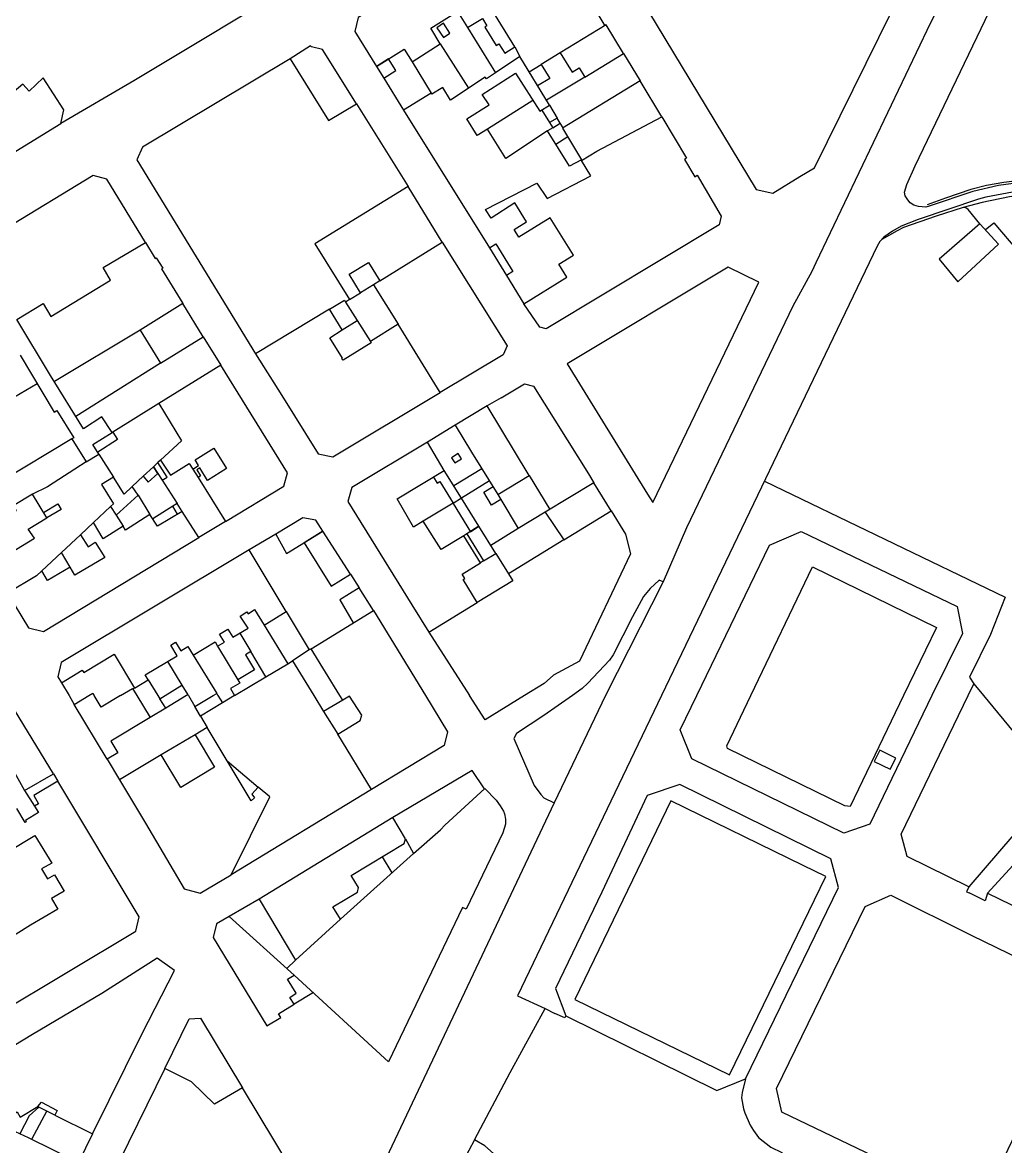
# Model space of a CAD drawing. Header units: millimetres. Extents: x 487814 to 495125, y 4392873 to 4398925.
# Drawn here: x 492996.8 to 493267.7, y 4397080.9 to 4397390.6 of the extents above; entities that cross this region are included whole.
import ezdxf

# ---------------------------------------------------------------- set-up
doc = ezdxf.new("R2010")
doc.units = ezdxf.units.MM
doc.layers.add('Cartografia_Base', color=8, linetype='Continuous')

msp = doc.modelspace()

# ---------------------------------------------------------------- linework, layer by layer
at = {"layer": 'Cartografia_Base'}
for p, q in [((493119.41, 4397389.21, 117.29), (493127.13, 4397376.77, 115.32)), ((493111.92, 4397384.74, 117.39), (493119.74, 4397372.52, 117.39)), ((493132.51, 4397383.9, 115.21), (493133.9, 4397381.27, 115.21)), ((493144.98, 4397382.24, 115.51), (493139.7, 4397379.03, 115.27)), ((493104.22, 4397379.81, 115.62), (493109.41, 4397371.19, 114.85)), ((493162.41, 4397382.07, 112.2), (493167.02, 4397374.58, 112.2)), ((493096.36, 4397375.32, 115.1), (493101.86, 4397366.46, 115.89)), ((493151.75, 4397375.6, 115.35), (493141.17, 4397369.18, 114.63)), ((493088.84, 4397368.18, 113.96), (493103.08, 4397345.46, 113.78)), ((493137.48, 4397369.14, 115.48), (493124.96, 4397361.24, 116.07)), ((493142, 4397367.82, 115.35), (493144.15, 4397364.28, 115.36)), ((493139.89, 4397366.48, 115.35), (493142.08, 4397363.03, 115.36)), ((493142.97, 4397361.64, 115.67), (493141.49, 4397360.77, 115.67)), ((493145.78, 4397361.59, 115.67), (493145.02, 4397362.84, 115.67)), ((493147.07, 4397359.07, 115.67), (493143.8, 4397357.02, 115.67)), ((493261.24, 4397341.04, 108.49), (493255.99, 4397339.66, 108.59)), ((493237.85, 4397333.26, 108.88), (493233.61, 4397330.87, 108.74)), ((493125.54, 4397328.54, 119), (493130.19, 4397320.89, 119)), ((493093.51, 4397318.33, 118.22), (493090, 4397316.16, 117.49)), ((493086.93, 4397314.26, 114.13), (493085.84, 4397313.59, 114.99)), ((493085.84, 4397313.59, 114.99), (493089.07, 4397308.47, 114.53)), ((493209.08, 4397312.5, 108.56), (493179.77, 4397251.39, 107.81)), ((493084.96, 4397305.91, 114.11), (493089.07, 4397308.47, 114.53)), ((493089.07, 4397308.47, 114.53), (493092.68, 4397302.73, 114.02)), ((493029.25, 4397305.88, 122.07), (493005.68, 4397291.67, 115.1)), ((493046.64, 4397304.02, 112.27), (493051.45, 4397296.23, 112)), ((493034.83, 4397296.78, 118.8), (493011.58, 4397282.07, 114.91)), ((493000.86, 4397291.09, 113.94), (492981.95, 4397279.88, 113.12)), ((493128.72, 4397287.22, 112.55), (493124.88, 4397285.01, 110.86)), ((493034.41, 4397285.64, 116.28), (493021.72, 4397277.75, 114.32)), ((493116.02, 4397279.66, 110.97), (493108.4, 4397274.99, 110.89)), ((493010.47, 4397275.91, 112.27), (492991.28, 4397264.31, 112.27)), ((493017.9, 4397271.68, 114.83), (493021.88, 4397265.38, 114.37)), ((493034.85, 4397270.02, 113.72), (493034.15, 4397269.35, 113.65)), ((493123.43, 4397267.64, 117.63), (493115.65, 4397262.97, 114.61)), ((493030.09, 4397265.58, 113.22), (493027.06, 4397262.76, 113.31)), ((493043.75, 4397267.56, 114.88), (493045.21, 4397265.26, 114.89)), ((493136.45, 4397265.82, 117.9), (493142.11, 4397256.44, 114.01)), ((493152.79, 4397266.3, 110.69), (493154.29, 4397263.82, 108.95)), ((493035.34, 4397264.48, 113.52), (493039.43, 4397258.11, 113.69)), ((493028.72, 4397260.4, 111.96), (493031.97, 4397255.06, 111.96)), ((493128.64, 4397259.16, 113.87), (493133.44, 4397251.21, 114.01)), ((493021.12, 4397257.22, 114.14), (493016.45, 4397252.87, 114.79)), ((493038.26, 4397257.37, 112.98), (493032.72, 4397253.87, 112.98)), ((493039.59, 4397255.16, 112.98), (493038.26, 4397257.37, 112.98)), ((493115.47, 4397258.17, 112.45), (493107.27, 4397253.21, 115.86)), ((493140.82, 4397255.67, 114.01), (493133.44, 4397251.21, 114.01)), ((493022.63, 4397254.83, 114.73), (493024.54, 4397251.83, 116)), ((493052.81, 4397253.15, 115.93), (493045.4, 4397248.68, 114.87)), ((493012.82, 4397249.48, 115.29), (493007.55, 4397244.56, 116.03)), ((493066.65, 4397249.66, 113.68), (493059.34, 4397245.29, 115.09)), ((493119.31, 4397249.7, 112.53), (493118.45, 4397249.17, 112.53)), ((493133.44, 4397251.21, 114.01), (493125.89, 4397246.49, 111.82)), ((493179.77, 4397251.39, 107.81), (493173.37, 4397236.53, 107.63)), ((493146.03, 4397248.11, 112.24), (493130.72, 4397238.7, 111.12)), ((493007.55, 4397244.56, 116.03), (493002.13, 4397239.52, 116.78)), ((493010, 4397240.58, 114.47), (493007.55, 4397244.56, 116.03)), ((493127.23, 4397244.31, 112.66), (493130.72, 4397238.7, 111.12)), ((493123.89, 4397242.26, 112.53), (493123.02, 4397241.72, 112.53)), ((493087.18, 4397238.66, 115.89), (493089.6, 4397234.88, 116.86)), ((493173.37, 4397236.53, 107.63), (493157.5, 4397205.16, 107.23)), ((493069.52, 4397228.3, 109.83), (493075.87, 4397217.75, 109.77)), ((493063.41, 4397224.54, 110.74), (493069.95, 4397213.94, 110.09)), ((493056.71, 4397222.38, 110.75), (493059.75, 4397217.31, 111.5)), ((493108.8, 4397222.6, 110.11), (493120, 4397205.16, 108.23)), ((493050.61, 4397218.74, 110.82), (493056.17, 4397209.46, 110.82)), ((493076.38, 4397218.09, 109.83), (493075.87, 4397217.75, 109.77)), ((493043.84, 4397216.32, 110.3), (493050.35, 4397205.72, 110.17)), ((493075.87, 4397217.75, 109.77), (493071.21, 4397214.7, 109.83)), ((493036.8, 4397214.57, 110.58), (493040.76, 4397208.03, 110.31)), ((493063.93, 4397210.33, 110.31), (493069.95, 4397213.94, 110.09)), ((493069.95, 4397213.94, 110.09), (493071.21, 4397214.7, 109.83)), ((493071.21, 4397214.7, 109.83), (493077.11, 4397205.16, 110.14)), ((493031.45, 4397209.48, 111.18), (493034.15, 4397205.16, 111.3)), ((493007.55, 4397208.7, 114.51), (493009.66, 4397205.16, 114.83)), ((493027.71, 4397207.24, 112.51), (493027.28, 4397206.98, 112.48)), ((493009.66, 4397205.16, 114.83), (493011.1, 4397202.75, 115.05)), ((493034.15, 4397205.16, 111.3), (493034.71, 4397204.26, 111.32)), ((493042.42, 4397205.38, 111.11), (493042.55, 4397205.16, 111.11)), ((493042.55, 4397205.16, 111.11), (493044.35, 4397202.12, 111.12)), ((493055.28, 4397205.16, 111.09), (493051.91, 4397203.13, 111.26)), ((493077.11, 4397205.16, 110.14), (493079.82, 4397200.78, 110.29)), ((493085.07, 4397203.88, 113.64), (493079.82, 4397200.78, 110.29)), ((493157.5, 4397205.16, 107.23), (493143.3, 4397175.58, 106.78)), ((493036.3, 4397201.71, 111.21), (493031.99, 4397199.13, 111.04)), ((493045.88, 4397199.53, 111.13), (493047.76, 4397196.38, 111.15)), ((493079.82, 4397200.78, 110.29), (493083.7, 4397194.53, 114.59)), ((493044.39, 4397194.38, 109.2), (493035.08, 4397188.84, 109.18)), ((493020.16, 4397187.64, 108.11), (493023.56, 4397181.98, 108.02)), ((493053.25, 4397187.2, 110.24), (493061.82, 4397179.94, 110.89)), ((493005.35, 4397183.56, 115.55), (493006.55, 4397181.57, 107.8)), ((492997.43, 4397179.04, 110.52), (493000.15, 4397174.69, 110.65)), ((493093.01, 4397179.32, 107.16), (493054.34, 4397155.81, 107.21)), ((493102.38, 4397165.67, 108.57), (493104.53, 4397161.69, 108.57)), ((493095.98, 4397160.72, 110.05), (493098.59, 4397156.33, 109.98)), ((493062.02, 4397149.05, 106.7), (493053.8, 4397144.28, 106.59)), ((493072.04, 4397132.3, 106.39), (493069.64, 4397129.97, 106.38)), ((493076.99, 4397123.35, 108.06), (493071.69, 4397120.12, 112.37)), ((493001.1, 4397091.91, 111.1), (493001.37, 4397091.77, 111.1)), ((493003.51, 4397090.72, 105.97), (492999.37, 4397082.89, 105.91)), ((493016.15, 4397084.43, 105.86), (493012.32, 4397076.47, 105.68)), ((493121.38, 4397082.77, 106.22), (493061.9, 4396970.82, 106.22))]:
    msp.add_line(p, q, dxfattribs=at)
for points in [[(493283.32, 4397457.46, 110.67), (493266.11, 4397426.95, 109.86), (493255.48, 4397407.22, 109.74), (493247.05, 4397390.5, 109.64), (493215.45, 4397324.39, 108.77), (493214.28, 4397321.99, 108.76), (493209.08, 4397312.5, 108.56)], [(493151.08, 4397423.95, 111.84), (493199.01, 4397344.62, 109.29), (493203.57, 4397343.58, 109.11), (493211, 4397348.22, 109.08), (493215.04, 4397350.53, 109.04), (493236.39, 4397393.75, 109.56)], [(493094.4, 4397378.49, 113), (493102, 4397383.25, 113.17), (493104.22, 4397379.81, 113.28), (493111.92, 4397384.74, 113.4), (493109.31, 4397389.02, 113.33), (493116.72, 4397393.63, 113.2), (493119.41, 4397389.21, 113.19), (493123.56, 4397391.7, 113.02), (493124.8, 4397389.71, 112.99), (493124.2, 4397389.34, 113.01), (493127.33, 4397384.31, 112.94), (493128.04, 4397384.75, 112.91), (493129.69, 4397382.13, 112.88), (493132.51, 4397383.9, 112.76), (493124.02, 4397397.71, 112.95), (493145.31, 4397410.45, 112.06), (493139.78, 4397419.24, 112.24), (493136.2, 4397420.26, 112.43), (493089.36, 4397392.03, 113.17), (493088.43, 4397388.17, 113.2), (493094.4, 4397378.49, 113)], [(493322.02, 4397356.79, 108.1), (493316.91, 4397353.16, 108.1), (493314.8, 4397352.05, 108.1), (493307.92, 4397350.65, 108.1), (493294.37, 4397349.09, 108.16), (493284.16, 4397348.21, 108.17), (493265.78, 4397345.71, 108.33), (493258.63, 4397344.03, 108.49), (493246.67, 4397339.97, 108.76), (493245.71, 4397339.77, 108.76), (493243.7, 4397339.9, 108.77), (493242.38, 4397340.28, 108.86), (493241.43, 4397340.95, 108.92), (493240.73, 4397341.72, 108.96), (493240.03, 4397342.88, 108.96), (493239.83, 4397343.89, 108.95), (493240.44, 4397345.95, 108.92), (493242.79, 4397351.17, 108.92), (493264.38, 4397396.03, 109.38), (493267.12, 4397401.23, 109.43), (493271, 4397407.48, 109.47), (493276.93, 4397413.97, 110.25)], [(493145.31, 4397410.45, 114.12), (493154.91, 4397394.5, 115.22), (493154.54, 4397394.27, 114.36), (493157.31, 4397389.73, 114.39)], [(493075.06, 4397403.24, 113.55), (493027.5, 4397374.53, 113.59), (493007.44, 4397362.78, 113.59)], [(493112.8, 4397386.5, 113.41), (493114.62, 4397387.67, 113.37), (493112.85, 4397390.46, 113.32), (493110.97, 4397389.16, 113.34), (493112.8, 4397386.5, 113.41)], [(493151.75, 4397375.6, 112.13), (493162.41, 4397382.07, 110.99), (493157.66, 4397389.94, 111.3), (493144.98, 4397382.24, 112.32), (493148.28, 4397376.93, 112.24), (493150.22, 4397378.1, 112.16), (493151.75, 4397375.6, 112.13)], [(493274.88, 4397391.03, 108.7), (493311.17, 4397356.58, 108.7), (493315.02, 4397352.7, 108.74), (493300.67, 4397350.48, 108.64), (493289.57, 4397349.32, 109.06), (493267.21, 4397346.56, 109.34), (493262.43, 4397345.71, 109.45), (493258.09, 4397344.6, 109.61), (493251.16, 4397342.26, 109.74), (493246.1, 4397340.36, 108.85)], [(493081.14, 4397363.62, 113.82), (493088.84, 4397368.18, 112.98), (493079.52, 4397383.18, 113.26), (493076.43, 4397383.89, 113.34), (493076.23, 4397384.23, 113.35), (493070.6, 4397380.65, 113.44), (493081.14, 4397363.62, 113.82)], [(493070.6, 4397380.65, 115.1), (493029.87, 4397356.24, 115.54), (493028.36, 4397352.75, 115.68), (493061.05, 4397299.37, 113.76)], [(493096.36, 4397375.32, 116.86), (493099.72, 4397377.39, 116.86), (493097.72, 4397380.57, 113.08), (493094.4, 4397378.49, 113), (493096.36, 4397375.32, 116.86)], [(493127.13, 4397376.77, 113.04), (493124.64, 4397375.11, 113.3), (493124.33, 4397375.57, 113.29), (493114.79, 4397369.23, 114.13), (493112.66, 4397372.71, 113.91), (493109.61, 4397370.87, 113.86), (493109.41, 4397371.19, 113.83), (493101.86, 4397366.46, 113.23), (493125.54, 4397328.54, 112.36), (493127.23, 4397329.6, 113.02), (493131.97, 4397322.03, 112.85), (493130.19, 4397320.89, 112.15), (493134.93, 4397313.11, 111.53), (493146.86, 4397320.46, 112.01), (493144.61, 4397324.01, 112.11), (493148.64, 4397326.54, 112.17), (493142.26, 4397336.76, 114.15), (493133.58, 4397331.44, 114.22), (493132.27, 4397333.57, 114.65), (493135.7, 4397335.68, 114.62), (493132.53, 4397340.89, 115.63), (493125.97, 4397336.75, 114.06), (493124.43, 4397339.11, 114.09), (493138.53, 4397346.38, 114.52), (493141.38, 4397342.12, 114.74), (493153.47, 4397348.35, 112.99), (493150.88, 4397352.63, 112.74), (493155.08, 4397355.2, 112.29), (493173.01, 4397364.6, 110.36), (493167.02, 4397374.58, 110.69), (493145.64, 4397361.5, 112.56), (493150.81, 4397352.75, 112.73), (493147.55, 4397351.06, 113.21), (493141.49, 4397360.77, 112.93), (493130, 4397353.19, 114.74), (493124.96, 4397361.24, 114.51), (493122.15, 4397359.45, 114.82), (493119.26, 4397364.05, 114.52), (493125.39, 4397367.89, 113.87), (493123.49, 4397370.82, 113.8), (493132.68, 4397376.67, 112.81), (493139.38, 4397366.15, 112.73), (493142, 4397367.82, 112.6), (493133.9, 4397381.27, 112.73), (493127.13, 4397376.77, 113.04)], [(493136.41, 4397377.03, 114.97), (493139.7, 4397379.03, 114.97), (493142.14, 4397375.16, 114.97), (493138.77, 4397373.13, 114.97)], [(492980.59, 4397346.33, 114.03), (493007.44, 4397362.78, 113.59), (493008.27, 4397366.53, 114.1), (493002.5, 4397375.33, 115.99), (492998.68, 4397371.71, 115.89), (492996.91, 4397373.62, 116.37), (492991.51, 4397369.01, 116.19)], [(493377.68, 4397369.19, 108.86), (493371.95, 4397369.21, 108.64), (493362.96, 4397367.92, 108.64), (493348.86, 4397365.11, 108.58), (493342.31, 4397362.73, 108.7), (493323.15, 4397351.64, 108.74), (493317.55, 4397349.24, 108.56), (493313.47, 4397348.14, 108.36), (493310.6, 4397347.59, 108.36), (493295.78, 4397345.92, 108.39), (493284.13, 4397344.92, 108.66), (493268.78, 4397342.57, 108.87), (493261.24, 4397341.04, 109.02)], [(493173.01, 4397364.6, 112.71), (493179.82, 4397353.25, 112.3), (493179.21, 4397352.85, 112.3), (493182.09, 4397348.14, 112.28), (493182.72, 4397348.55, 112.28), (493189.36, 4397337.24, 113.02), (493188.82, 4397334.89, 113.19), (493141.12, 4397306.2, 115.23), (493139.36, 4397306.65, 115.25), (493134.93, 4397313.11, 115.23)], [(493142.97, 4397361.64, 115.67), (493145.02, 4397362.84, 115.67), (493144.15, 4397364.28, 115.36), (493142.08, 4397363.03, 115.36), (493142.97, 4397361.64, 115.67)], [(493017.9, 4397271.68, 110.97), (493016.27, 4397274.37, 111.13), (493021.55, 4397277.65, 111.22), (493018.72, 4397281.94, 111.47), (493013.7, 4397278.63, 111.37), (493004.58, 4397293.35, 112.22), (492995.29, 4397308.82, 113.02), (493002.5, 4397313.19, 113.07), (493004.67, 4397309.62, 112.96), (493021.13, 4397319.63, 113.06), (493019.03, 4397323.08, 113.17), (493030.69, 4397330.03, 113.13), (493020.04, 4397347.45, 113.65), (493016.36, 4397348.44, 113.74), (492992.17, 4397333.73, 113.67)], [(493086.93, 4397314.26, 112.7), (493090, 4397316.16, 112.66), (493086.87, 4397321.26, 113.25), (493092.19, 4397324.53, 113.18), (493095.33, 4397319.46, 112.59), (493112.51, 4397330.1, 112.24), (493103.08, 4397345.46, 112.53), (493077.43, 4397329.6, 114.35), (493086.93, 4397314.26, 112.7)], [(493269.62, 4397343.83, 108.44), (493262.26, 4397342.48, 108.48), (493260.21, 4397341.93, 108.49), (493243.64, 4397336.33, 108.8), (493238.91, 4397334.54, 108.83), (493236.5, 4397333.14, 108.78), (493234.18, 4397331.45, 108.74), (493233.09, 4397330.24, 108.74), (493232.34, 4397329.01, 108.74), (493172.88, 4397205.16, 106.95)], [(493260.57, 4397335.12, 108.96), (493257.4, 4397339.13, 109.07), (493256.71, 4397339.59, 109.1), (493255.99, 4397339.66, 109.04), (493248.53, 4397337.29, 109.22), (493239.58, 4397334.16, 109.43), (493237.85, 4397333.26, 109.35)], [(493254.53, 4397319.2, 108.76), (493265.71, 4397329.56, 108.48), (493260.57, 4397335.12, 108.5), (493249.35, 4397325.42, 108.79), (493254.53, 4397319.2, 108.76)], [(493262.08, 4397333.49, 109.08), (493264.48, 4397335.46, 108.87), (493271.38, 4397327.3, 108.53)], [(493030.69, 4397330.03, 115.09), (493033.4, 4397325.6, 116.15), (493033.71, 4397325.8, 116.15), (493035.54, 4397322.93, 116.15), (493035.18, 4397322.7, 112.87), (493041.01, 4397313.19, 112.56)], [(493112.51, 4397330.1, 112.24), (493130.41, 4397301.57, 111.36), (493129.3, 4397299.06, 111.33), (493111.95, 4397288.7, 111.19)], [(493169.03, 4397260.69, 111.09), (493170.48, 4397258.32, 111.02), (493199.73, 4397319.1, 108.9), (493191.24, 4397323.17, 108.9), (493146.89, 4397296.6, 111.09), (493169.03, 4397260.69, 111.09)], [(493095.33, 4397319.46, 112.59), (493093.51, 4397318.33, 112.61), (493100.36, 4397307.47, 111.71)], [(493081.44, 4397311.59, 114.73), (493085.54, 4397314.08, 115.04), (493085.84, 4397313.59, 114.99)], [(493034.83, 4397296.78, 112.04), (493046.64, 4397304.02, 112.3), (493041.01, 4397313.19, 112.63), (493029.25, 4397305.88, 112.53), (493034.83, 4397296.78, 112.04)], [(493068.34, 4397287.8, 111.51), (493078.3, 4397271.81, 110.85), (493082.36, 4397270.99, 110.78), (493111.95, 4397288.7, 111.19), (493100.36, 4397307.47, 111.71), (493092.68, 4397302.73, 111.68), (493092.92, 4397302.34, 111.67), (493085.18, 4397297.56, 111.6), (493084.86, 4397298.08, 111.62), (493084.99, 4397298.16, 111.62), (493081.5, 4397303.77, 111.93), (493084.96, 4397305.91, 112.08), (493081.44, 4397311.59, 112.64), (493061.05, 4397299.37, 111.99), (493068.34, 4397287.8, 111.51)], [(492996.25, 4397298.92, 112.61), (493005.57, 4397283.27, 111.71), (493006.33, 4397283.75, 111.72), (493010.98, 4397276.22, 111.29), (493010.47, 4397275.91, 111.28), (493014.39, 4397269.57, 110.92), (493017.9, 4397271.68, 110.97)], [(493042.77, 4397269.11, 110.73), (493043.75, 4397267.56, 110.65), (493045.36, 4397268.58, 110.7), (493044.38, 4397270.12, 110.77), (493049.54, 4397273.35, 110.91), (493053.06, 4397267.71, 110.65), (493047.84, 4397264.45, 110.51), (493045.67, 4397267.93, 110.67), (493044.85, 4397267.41, 110.65), (493045.92, 4397265.7, 110.57), (493045.21, 4397265.26, 110.55), (493052.81, 4397253.15, 110.16), (493068.85, 4397262.85, 110.54), (493069.82, 4397266.55, 110.59), (493051.45, 4397296.23, 111.95), (493034.41, 4397285.64, 111.5), (493040.64, 4397275.4, 111.01), (493034.85, 4397270.02, 110.77), (493037.6, 4397265.87, 110.58), (493042.77, 4397269.11, 110.73)], [(493128.72, 4397287.22, 112.55), (493135.14, 4397291.03, 112.87), (493137.63, 4397290.39, 112.87), (493152.79, 4397266.3, 110.69)], [(493120.52, 4397272.21, 111.12), (493127.79, 4397260.6, 111.3), (493136.45, 4397265.82, 111.27), (493124.88, 4397285.01, 111.06), (493116.02, 4397279.66, 110.97), (493120.52, 4397272.21, 111.12)], [(493021.55, 4397277.65, 113.86), (493021.72, 4397277.75, 113.86), (493023.05, 4397275.73, 113.86), (493017.58, 4397272.2, 113.86)], [(493104.14, 4397230.17, 108.8), (493108.8, 4397222.6, 108.45), (493122.11, 4397230.81, 108.33), (493118.24, 4397237.13, 108.74), (493118.75, 4397237.44, 108.74), (493118, 4397238.64, 108.78), (493123.02, 4397241.72, 108.81), (493118.45, 4397249.17, 109.04), (493112.19, 4397245.38, 109.03), (493107.27, 4397253.21, 109.47), (493104.57, 4397251.54, 109.49), (493100.04, 4397259.34, 110.05), (493113.06, 4397267.15, 111.05), (493108.4, 4397274.99, 110.89), (493087.54, 4397262.52, 110.48), (493086.52, 4397258.64, 110.21), (493104.14, 4397230.17, 108.8)], [(493115.93, 4397269.25, 117.32), (493117.76, 4397270.43, 117.32), (493116.84, 4397271.84, 117.32), (493115.03, 4397270.66, 117.32), (493115.93, 4397269.25, 117.32)], [(493014.39, 4397269.57, 114.35), (493003.76, 4397262.72, 113.57), (492999.61, 4397260.66, 114.81)], [(493031.48, 4397263.97, 113.17), (493034.13, 4397266.35, 113.52), (493032.94, 4397268.22, 113.52), (493030.09, 4397265.58, 113.17), (493031.48, 4397263.97, 113.17)], [(493035.34, 4397264.48, 113.52), (493036.69, 4397265.32, 113.52), (493034.15, 4397269.35, 113.52), (493032.94, 4397268.22, 113.52), (493035.34, 4397264.48, 113.52)], [(493022.63, 4397254.83, 110.1), (493028.72, 4397260.4, 110.34), (493027.06, 4397262.76, 110.45), (493024.84, 4397260.68, 110.36), (493021.88, 4397265.38, 110.61), (493018.64, 4397263.34, 110.56), (493021.95, 4397257.99, 110.25), (493021.12, 4397257.22, 110.22), (493022.63, 4397254.83, 110.1)], [(493110.04, 4397265.34, 111.83), (493111.08, 4397263.66, 111.83), (493111.79, 4397264.11, 111.83), (493115.47, 4397258.17, 111.83)], [(493125.52, 4397264.35, 111.29), (493117.77, 4397259.55, 110.56), (493113.06, 4397267.15, 111.05)], [(493127.79, 4397260.6, 111.91), (493128.64, 4397259.16, 111.91), (493126.06, 4397257.59, 111.91), (493123.92, 4397261.22, 111.91), (493126.48, 4397262.77, 111.91)], [(493146.03, 4397248.11, 109.32), (493159.04, 4397256.06, 108.53), (493154.29, 4397263.82, 109.19), (493140.82, 4397255.67, 111.02), (493146.03, 4397248.11, 109.32)], [(493201.26, 4397264.23, 108.07), (493267.59, 4397232.26, 106.49), (493263.5, 4397222.02, 106.47), (493257.72, 4397210.24, 106.03), (493258.93, 4397208.42, 106.03)], [(492999.61, 4397260.66, 110.63), (492994.31, 4397257.46, 110.51), (492995.11, 4397256.11, 110.43), (492983.28, 4397248.98, 110.32), (492988.01, 4397241.16, 110.09), (493000.18, 4397248.55, 110.33), (492998.45, 4397251.05, 110.13), (493003.55, 4397254.11, 110.25), (492999.61, 4397260.66, 110.63)], [(493120.32, 4397250.32, 111.82), (493122.57, 4397251.83, 111.82), (493117.77, 4397259.55, 111.83), (493115.49, 4397258.13, 111.83), (493120.32, 4397250.32, 111.82)], [(493016.88, 4397247.4, 110.09), (493019.52, 4397243.22, 109.84), (493011.3, 4397238.31, 110.21), (493010, 4397240.58, 110.33), (493003.78, 4397236.83, 110.39), (493002.13, 4397239.52, 110.7), (493000.68, 4397238.17, 110.62), (492992.7, 4397233.39, 109.76), (492998.51, 4397223.81, 109.25), (493002.6, 4397222.84, 109.1), (493045.4, 4397248.68, 109.98), (493040.85, 4397255.92, 110.19), (493034.02, 4397251.82, 110.03), (493031.97, 4397255.06, 110.1), (493025.21, 4397250.77, 109.95), (493024.54, 4397251.83, 109.98), (493019.06, 4397248.37, 109.98), (493016.45, 4397252.87, 110.06), (493012.82, 4397249.48, 110.2), (493014.9, 4397246.16, 110.17), (493016.88, 4397247.4, 110.09)], [(493002.64, 4397255.64, 112.24), (493006.58, 4397258.01, 112.24), (493007.49, 4397256.48, 112.24), (493003.55, 4397254.11, 112.24)], [(493040.85, 4397255.92, 112.8), (493039.43, 4397258.11, 112.8), (493038.26, 4397257.37, 112.98)], [(493159.04, 4397256.06, 110.18), (493163, 4397249.67, 110.11), (493164.35, 4397244.2, 108.51), (493150.26, 4397214.61, 108.22), (493143.11, 4397210.76, 107.41), (493140.6, 4397208.53, 107.41), (493135.14, 4397205.16, 107.44)], [(493069.54, 4397244.34, 111.78), (493079.6, 4397250.51, 111.78), (493077.68, 4397253.5, 111.78), (493074.12, 4397254.12, 111.78), (493066.65, 4397249.66, 111.78), (493069.54, 4397244.34, 111.78)], [(493081.85, 4397235.31, 111.54), (493087.18, 4397238.66, 111.54), (493079.6, 4397250.51, 111.78), (493074.41, 4397247.29, 111.78), (493081.85, 4397235.31, 111.54)], [(493123.89, 4397242.26, 112.53), (493127.23, 4397244.31, 111.82), (493122.57, 4397251.83, 111.82), (493119.31, 4397249.7, 112.53), (493123.89, 4397242.26, 112.53)], [(493182.63, 4397205.16, 107), (493202.65, 4397246.6, 107.78), (493211.41, 4397250.37, 107.75), (493254.31, 4397229.72, 106.53), (493255.81, 4397222.27, 106.36), (493247.38, 4397205.16, 105.87)], [(493043.84, 4397216.32, 108.68), (493049.9, 4397219.94, 108.75), (493050.61, 4397218.74, 108.69), (493052.48, 4397219.85, 108.71), (493051.15, 4397222.08, 108.85), (493053.46, 4397223.45, 108.9), (493054.8, 4397221.23, 108.76), (493059, 4397223.74, 108.85), (493056.82, 4397227.07, 109.06), (493058.65, 4397228.28, 109.1), (493059.03, 4397227.69, 109.06), (493060.8, 4397228.86, 109.11), (493063.41, 4397224.54, 108.83), (493069.52, 4397228.3, 108.96), (493059.34, 4397245.29, 110.03), (493007.49, 4397214.31, 109), (493006.56, 4397210.37, 108.88), (493007.55, 4397208.7, 108.82), (493013.33, 4397212.17, 108.87), (493013.72, 4397211.52, 108.84), (493022.13, 4397216.56, 108.92), (493027.71, 4397207.24, 108.61), (493031.45, 4397209.48, 108.63), (493030.61, 4397210.88, 108.67), (493039.44, 4397216.15, 108.73), (493037.71, 4397219.05, 108.86), (493039.04, 4397219.85, 108.89), (493040.44, 4397217.5, 108.76), (493042.43, 4397218.68, 108.78), (493043.84, 4397216.32, 108.68)], [(493197.51, 4397205.16, 106.73), (493214.5, 4397240.66, 107.41), (493248.64, 4397223.96, 106.43), (493239.58, 4397205.16, 105.97)], [(493130.72, 4397238.7, 111.12), (493131.9, 4397236.81, 111.88), (493122.11, 4397230.81, 108.15)], [(493173.37, 4397236.53, 107.63), (493172.22, 4397237.01, 107.62), (493169.79, 4397234.66, 107.55), (493167.9, 4397232.42, 107.47), (493164.9, 4397226.87, 107.4), (493159.57, 4397216.39, 107.36), (493158.6, 4397214.9, 107.36), (493152.63, 4397208.56, 107.3), (493151.07, 4397207.16, 107.3), (493148.38, 4397205.16, 107.3)], [(493093.59, 4397228.65, 110.49), (493089.6, 4397234.88, 110.49), (493084.27, 4397231.51, 110.49), (493087.93, 4397225.17, 110.49)], [(493084.28, 4397205.16, 107.93), (493076.38, 4397218.09, 108.43), (493093.59, 4397228.65, 108.77), (493107.86, 4397205.16, 107.68)], [(493055.3, 4397205.17, 108.33), (493063.93, 4397210.33, 108.38), (493059.75, 4397217.31, 108.57), (493058.29, 4397216.43, 108.57), (493060.8, 4397212.22, 108.45), (493056.17, 4397209.46, 108.42), (493056.68, 4397208.6, 108.4), (493054.15, 4397207.09, 108.39), (493055.3, 4397205.17, 108.33)], [(493015.12, 4397205.16, 108.67), (493016.19, 4397205.8, 108.67), (493016.57, 4397205.16, 108.65)], [(493023.85, 4397205.16, 108.59), (493027.18, 4397207.16, 108.61), (493028.38, 4397205.16, 108.56)], [(493036.16, 4397205.16, 108.49), (493040.76, 4397208.03, 108.52), (493042.42, 4397205.38, 108.44), (493042.05, 4397205.16, 108.44)], [(493049.42, 4397205.16, 108.38), (493050.35, 4397205.72, 108.39), (493050.69, 4397205.16, 108.37)], [(493257.35, 4397205.16, 106.26), (493258.93, 4397208.42, 106.31), (493261.61, 4397205.16, 106.31)], [(492992.35, 4397188.15, 107.86), (492997.43, 4397179.04, 107.6), (493005.35, 4397183.56, 107.84), (492993.65, 4397202.9, 108.35)], [(493028.38, 4397205.16, 108.56), (493031.99, 4397199.13, 108.39), (493021.15, 4397192.64, 108.33), (493023.08, 4397189.4, 108.24), (493020.16, 4397187.64, 108.24), (493011.1, 4397202.75, 108.64), (493015.12, 4397205.16, 108.67)], [(493023.85, 4397205.16, 108.59), (493018.5, 4397201.95, 108.56), (493016.57, 4397205.16, 108.65)], [(493042.05, 4397205.16, 108.44), (493036.3, 4397201.71, 108.41), (493034.71, 4397204.26, 108.48), (493036.16, 4397205.16, 108.49)], [(493050.69, 4397205.16, 108.37), (493051.91, 4397203.13, 108.31), (493045.88, 4397199.53, 108.28), (493044.35, 4397202.12, 108.35), (493049.42, 4397205.16, 108.38)], [(493107.86, 4397205.16, 107.68), (493113.94, 4397195.14, 107.21), (493113.04, 4397191.37, 107.12), (493093.01, 4397179.32, 107.16), (493083.7, 4397194.53, 107.69), (493089.86, 4397198.3, 107.66), (493090.34, 4397199.73, 107.69), (493086.93, 4397205.02, 107.88), (493085.07, 4397203.88, 107.88), (493084.28, 4397205.16, 107.93)], [(493135.14, 4397205.16, 107.44), (493124.3, 4397198.46, 107.51), (493120, 4397205.16, 108.23)], [(493148.38, 4397205.16, 107.3), (493140.51, 4397199.67, 107.24), (493132.91, 4397194.71, 107.15), (493132.25, 4397193.32, 107.18), (493137.81, 4397180.39, 106.72), (493139.61, 4397177.93, 106.68), (493140.5, 4397177.01, 106.68), (493143.3, 4397175.58, 106.68)], [(493172.88, 4397205.16, 106.95), (493133.18, 4397122.48, 105.93), (493140.87, 4397118.93, 106.01)], [(493247.38, 4397205.16, 105.87), (493230.32, 4397169.77, 105.16), (493223.12, 4397167.27, 105.1), (493181.24, 4397187.7, 106.62), (493178.06, 4397195.69, 106.82), (493182.63, 4397205.16, 107)], [(493239.58, 4397205.16, 105.97), (493224.88, 4397174.62, 105.31), (493223.42, 4397174.78, 105.34), (493191.12, 4397190.54, 106.5), (493190.87, 4397191.28, 106.52), (493197.51, 4397205.16, 106.73)], [(493261.61, 4397205.16, 106.31), (493281.79, 4397180.65, 106.31), (493257.58, 4397152.44, 105.16), (493240.54, 4397160.85, 105.28), (493238.9, 4397166.95, 105.68), (493257.35, 4397205.16, 106.26)], [(493030.72, 4397169.99, 107.77), (493041.42, 4397151.9, 107.3), (493045.82, 4397150.77, 107.13), (493054.34, 4397155.81, 107.21), (493065, 4397177.25, 107.57), (493061.82, 4397179.94, 107.68), (493059.99, 4397177.97, 107.67), (493060.73, 4397177.02, 107.63), (493059.86, 4397176.2, 107.62), (493047.76, 4397196.38, 108.19), (493044.39, 4397194.38, 108.18), (493049.71, 4397185.45, 107.93), (493040.44, 4397179.81, 107.88), (493035.08, 4397188.84, 108.13), (493023.56, 4397181.98, 108.09), (493030.72, 4397169.99, 107.77)], [(493235.93, 4397184.85, 105.44), (493237.44, 4397187.95, 105.5), (493233.01, 4397190.1, 105.65), (493231.5, 4397187, 105.58), (493235.93, 4397184.85, 105.44)], [(493124.1, 4397179.47, 108.6), (493120.69, 4397184.49, 108.6), (493098.89, 4397171.53, 108.78)], [(492989.99, 4397117.5, 106.25), (493028.11, 4397140.23, 106.72), (493029.02, 4397144.21, 106.73), (493006.55, 4397181.57, 107.79), (492999.94, 4397177.62, 107.59), (493001.3, 4397175.37, 107.53), (493000.15, 4397174.69, 107.49), (493001.22, 4397172.93, 107.45), (492997.65, 4397170.78, 107.33), (492997.89, 4397170.35, 107.32), (492997.57, 4397170.15, 107.31), (492995.25, 4397174.02, 107.42)], [(493084.43, 4397143.56, 106.6), (493104.53, 4397161.69, 106.71), (493112.03, 4397168.2, 106.76), (493113.2, 4397169.48, 106.78), (493124.25, 4397179.6, 106.87), (493127.35, 4397176.39, 106.82), (493128.48, 4397174.82, 106.8), (493129.4, 4397173.28, 106.76), (493129.64, 4397172.59, 106.74), (493129.91, 4397171.15, 106.71), (493129.88, 4397169.69, 106.67), (493129.2, 4397167.33, 106.61), (493119.05, 4397146.29, 106.22), (493118.04, 4397146.76, 106.24), (493097.66, 4397104.22, 105.71), (493071.65, 4397128.16, 106.34)], [(493196.06, 4397099.53, 103.45), (493221.66, 4397152.26, 104.79), (493219.59, 4397160.2, 105.29), (493177.99, 4397180.63, 106.57), (493168.94, 4397177.59, 106.57), (493156.48, 4397151.03, 106.15), (493143.65, 4397124.42, 105.97), (493146.56, 4397116.96, 105.27), (493188.11, 4397096.32, 103.77), (493196.06, 4397099.53, 103.45)], [(493143.3, 4397175.58, 106.78), (493084.27, 4397050.68, 104.49), (493062.18, 4397004.65, 104.19), (493046.3, 4396971.12, 104.19), (493030.01, 4396937.8, 104.23), (493025.19, 4396929.74, 104.24), (493020.91, 4396926.15, 104.29), (493009.76, 4396927.47, 104.46)], [(493211.97, 4397158.35, 105.35), (493175.43, 4397176.16, 106.49), (493149.01, 4397121.46, 105.68), (493191.62, 4397100.68, 103.75), (493218.16, 4397155.33, 105.04), (493211.97, 4397158.35, 105.35)], [(493072.04, 4397132.3, 106.39), (493084.43, 4397143.56, 106.6), (493082.33, 4397146.93, 106.69), (493089.1, 4397151, 106.69), (493089.43, 4397152.29, 106.71), (493087.42, 4397155.55, 106.8), (493102.03, 4397164.37, 106.8), (493102.38, 4397165.67, 106.82), (493098.89, 4397171.53, 106.99), (493062.02, 4397149.05, 106.7), (493072.04, 4397132.3, 106.39)], [(493280.84, 4397170.48, 104.89), (493262.72, 4397150.69, 104.79), (493308.4, 4397128.54, 104.02), (493303.92, 4397120.32, 105.82)], [(492979.59, 4397154.17, 106.8), (493000.27, 4397166.65, 107.23), (493004.89, 4397158.99, 107.03), (493002.12, 4397157.41, 106.95), (493003.73, 4397154.65, 106.87), (493005.67, 4397155.79, 106.93), (493008.3, 4397151.28, 106.82), (493004.82, 4397149.24, 106.7), (493006.54, 4397146.28, 106.59), (492999.07, 4397141.91, 106.5), (492990.32, 4397136.5, 106.49)], [(493273.82, 4397091.56, 102.99), (493262.76, 4397068.63, 102.68), (493256.1, 4397066.02, 102.87), (493231.49, 4397078.18, 103.37), (493206.02, 4397090.39, 103.37), (493204.6, 4397096.92, 103.56), (493228.98, 4397147.06, 104.77), (493236.06, 4397150.18, 104.9), (493258.19, 4397139.17, 104.25), (493285.62, 4397125.79, 103.39), (493287.81, 4397120.54, 103.39), (493275.18, 4397094.37, 103.03)], [(493257.58, 4397152.44, 104.51), (493256.94, 4397151.11, 104.19), (493257.62, 4397150.78, 104.16)], [(493262.72, 4397150.69, 104.31), (493262.04, 4397148.65, 104.15), (493257.62, 4397150.78, 104.15)], [(493064.19, 4397114.13, 106.23), (493067.98, 4397116.43, 106.22), (493067.35, 4397117.48, 106.24), (493071.69, 4397120.12, 106.23), (493070.5, 4397122, 106.27), (493072.28, 4397123.13, 106.27), (493069.82, 4397127, 106.34), (493071.65, 4397128.16, 106.34), (493053.8, 4397144.28, 106.59), (493050.28, 4397142.27, 106.84), (493049.37, 4397138.5, 106.86), (493064.19, 4397114.13, 106.23)], [(493012.32, 4397076.47, 105.68), (492998.46, 4397083.35, 105.9), (492994.9, 4397084.96, 105.95), (492992.52, 4397088.76, 106.05), (492995.36, 4397090.44, 106.08), (492996.21, 4397089.02, 106.04), (493001.1, 4397091.91, 106.09), (493002.09, 4397093.13, 106.11), (493006.42, 4397090.85, 106.04), (493005.73, 4397089.54, 106.02), (493016.15, 4397084.43, 105.86), (493029.81, 4397112.05, 106.42), (493038.68, 4397129.44, 106.6), (493033.99, 4397132.77, 106.42), (493018.68, 4397123.04, 106.38), (492999.57, 4397111.76, 106.35), (492953.37, 4397083.79, 106.03), (492920.82, 4397064.53, 105.66)], [(493036.02, 4397102.41, 108.92), (493042.73, 4397116.11, 107.88), (493045.85, 4397116.28, 107.83), (493057.44, 4397097.07, 107.59)], [(493155.6, 4397054.5, 105.5), (493154.64, 4397054.15, 105.5), (493124.23, 4397081.11, 106.22), (493121.38, 4397082.77, 106.22), (493131.22, 4397101.32, 106.91), (493140.87, 4397118.93, 106.01), (493143.54, 4397117.56, 105.9)], [(493146.56, 4397116.96, 105.27), (493146.24, 4397116.33, 105.27), (493143.54, 4397117.56, 105.48)], [(492999.91, 4397022.5, 104.68), (493045.71, 4397000.73, 103.97), (493073.56, 4397061.83, 104.81), (493074.99, 4397067.98, 104.93), (493057.44, 4397097.07, 105.58), (493049.72, 4397092.56, 105.55), (493043.42, 4397098.78, 105.7), (493036.02, 4397102.41, 105.82), (492998.64, 4397026.27, 104.72), (492999.91, 4397022.5, 104.68)], [(493196.06, 4397099.53, 103.45), (493195.09, 4397095.83, 103.44), (493194.97, 4397094.33, 103.43), (493195.49, 4397091.34, 103.41), (493195.85, 4397090.16, 103.38), (493197.35, 4397086.8, 103.25), (493198.2, 4397085.3, 103.18), (493199.59, 4397083.42, 103.11), (493203.01, 4397080.75, 103.03), (493206.03, 4397079.24, 103.03), (493204.97, 4397076.88, 103.03)], [(493005.73, 4397089.54, 106.02), (493001.37, 4397091.77, 106.08), (492998.65, 4397089.34, 106.04), (492996.16, 4397084.37, 105.93)]]:
    msp.add_polyline3d(points, dxfattribs=at)

doc.saveas('drawing.dxf')
